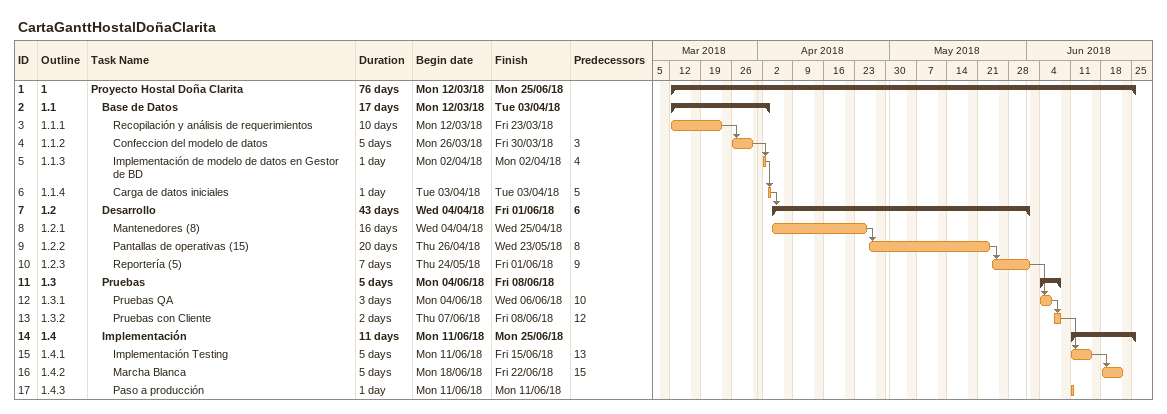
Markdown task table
CartaGanttHostalDoñaClarita

| ID | WBS | Task | Duration | Start | Finish | Predecessors |
|---|---|---|---|---|---|---|
| 1 | 1 | **Proyecto Hostal Doña Clarita** | 76d | 2018-03-12 | 2018-06-25 |  |
| 2 | 1.1 | **Base de Datos** | 17d | 2018-03-12 | 2018-04-03 |  |
| 3 | 1.1.1 | Recopilación y análisis de requerimientos | 10d | 2018-03-12 | 2018-03-23 |  |
| 4 | 1.1.2 | Confeccion del modelo de datos | 5d | 2018-03-26 | 2018-03-30 | 3 |
| 5 | 1.1.3 | Implementación de modelo de datos en Gestor de BD | 1d | 2018-04-02 | 2018-04-02 | 4 |
| 6 | 1.1.4 | Carga de datos iniciales | 1d | 2018-04-03 | 2018-04-03 | 5 |
| 7 | 1.2 | **Desarrollo** | 43d | 2018-04-04 | 2018-06-01 | 6 |
| 8 | 1.2.1 | Mantenedores (8) | 16d | 2018-04-04 | 2018-04-25 |  |
| 9 | 1.2.2 | Pantallas de operativas (15) | 20d | 2018-04-26 | 2018-05-23 | 8 |
| 10 | 1.2.3 | Reportería (5) | 7d | 2018-05-24 | 2018-06-01 | 9 |
| 11 | 1.3 | **Pruebas** | 5d | 2018-06-04 | 2018-06-08 |  |
| 12 | 1.3.1 | Pruebas QA | 3d | 2018-06-04 | 2018-06-06 | 10 |
| 13 | 1.3.2 | Pruebas con Cliente | 2d | 2018-06-07 | 2018-06-08 | 12 |
| 14 | 1.4 | **Implementación** | 11d | 2018-06-11 | 2018-06-25 |  |
| 15 | 1.4.1 | Implementación Testing | 5d | 2018-06-11 | 2018-06-15 | 13 |
| 16 | 1.4.2 | Marcha Blanca | 5d | 2018-06-18 | 2018-06-22 | 15 |
| 17 | 1.4.3 | Paso a producción | 1d | 2018-06-11 | 2018-06-11 |  |
